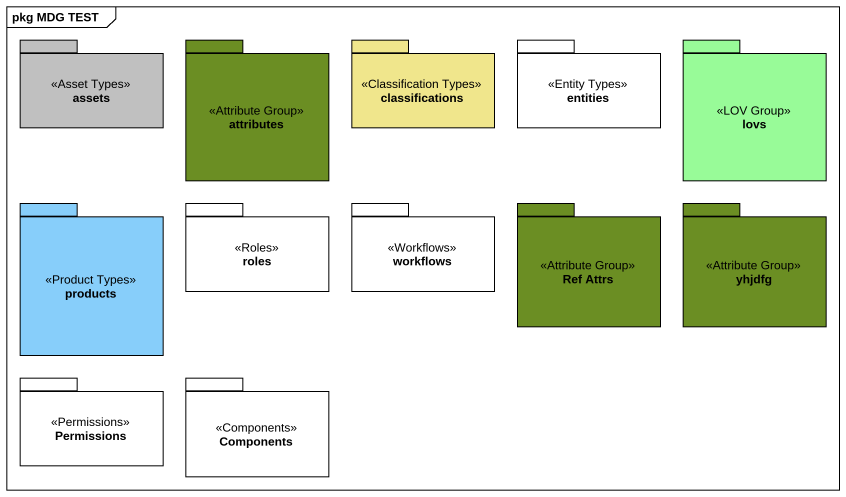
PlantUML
@startuml
mainframe pkg MDG TEST
package assets <<Asset Types>> #C0C0C0 {
}
package attributes <<Attribute Group>> #6B8E23 {
}
package classifications <<Classification Types>> #F0E68C {
}
package entities <<Entity Types>> #FFFFFF {
}
package lovs <<LOV Group>> #98FB98 {
}
package products <<Product Types>> #87CEFA {
}
package roles <<Roles>> {
}
package workflows <<Workflows>> {
}
package "Ref Attrs" as Ref_Attrs <<Attribute Group>> #6B8E23 {
}
package yhjdfg <<Attribute Group>> #6B8E23 {
}
package Permissions <<Permissions>> {
}
package Components <<Components>> {
}
@enduml
